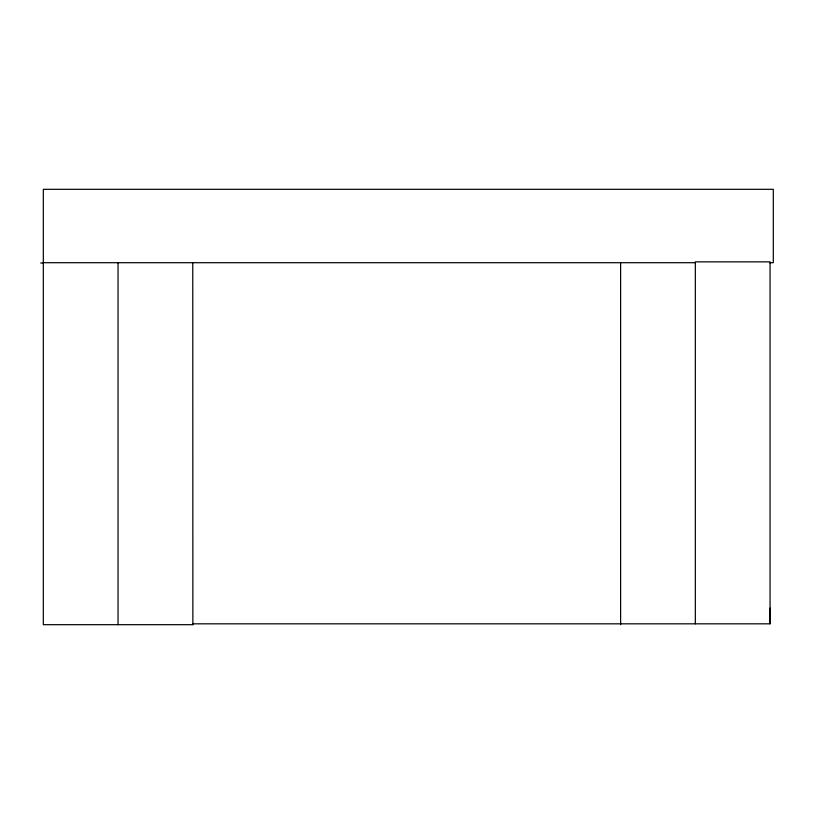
<?xml version="1.0" encoding="UTF-8"?>
<svg xmlns="http://www.w3.org/2000/svg" width="814" height="814" viewBox="0 0 814 814"><rect width="100%" height="100%" fill="white"/><g stroke="black" fill="none" stroke-linecap="round" stroke-linejoin="round"><path stroke-width="1.22" d="M769.495 262.708L773.3 262.708L773.3 189.316L43.325 189.316L43.325 624.684L192.877 624.684L192.776 623.829L770.054 623.829L770.166 608.089M40.7 263.014L43.325 263.003M43.325 262.708L695.339 262.708M770.054 623.829L770.054 261.864L695.339 261.864L695.339 623.829M620.614 262.708L620.614 624.684M192.765 262.708L192.877 624.684M118.05 262.708L118.05 624.684"/></g></svg>
